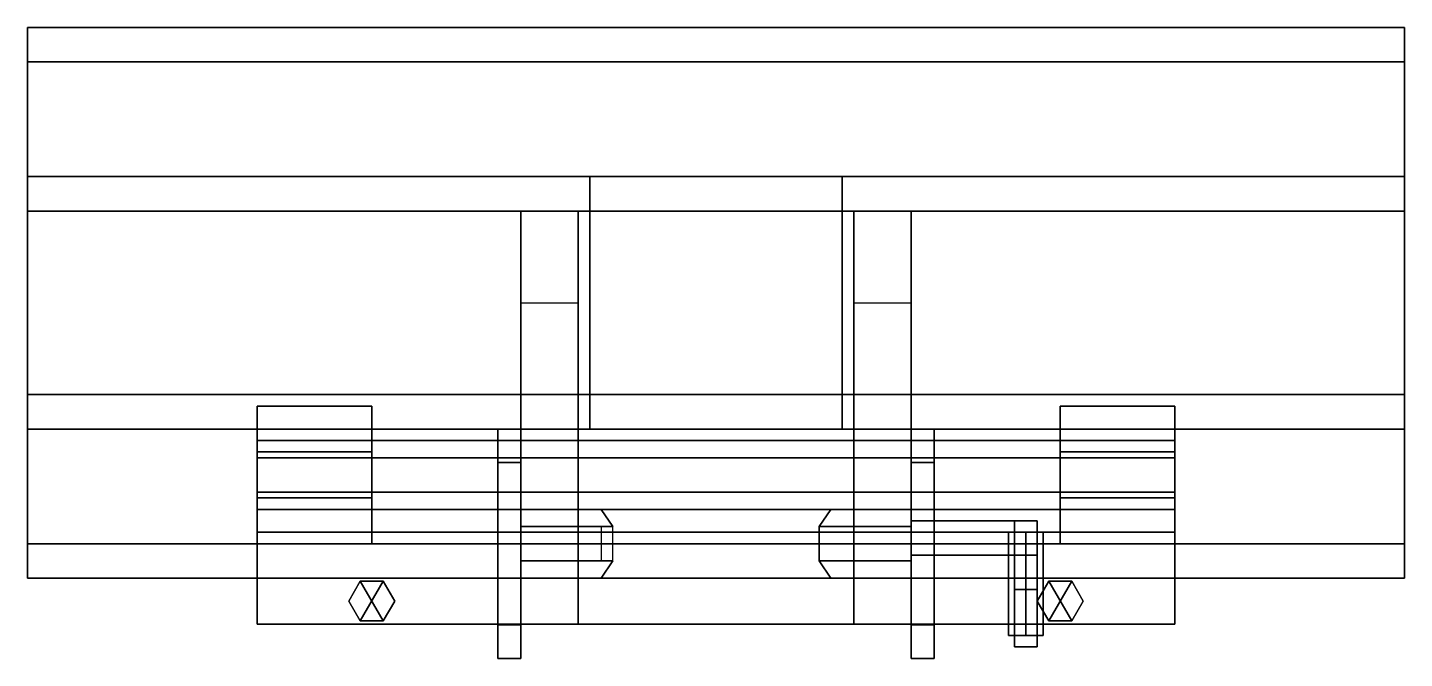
# Model space of a CAD drawing. Extents: x -0.6 to 0.6, y -0.16 to 0.39.
import ezdxf

# ---------------------------------------------------------------- set-up
doc = ezdxf.new("R2010")
doc.units = 0
doc.layers.add('CARRIAGE', color=7, linetype='CONTINUOUS')

msp = doc.modelspace()

# ---------------------------------------------------------------- linework, layer by layer
at = {"layer": 'CARRIAGE'}
for points in [[(-0.6, 0.39, 0.3), (-0.6, 0.36, 0.3), (-0.6, 0.23, 0.59), (-0.6, 0.26, 0.59)], [(0.6, 0.26, 0.59), (0.6, 0.39, 0.3), (-0.6, 0.39, 0.3), (-0.6, 0.26, 0.59)], [(0.6, 0.39, 0.3), (0.6, 0.36, 0.3), (-0.6, 0.36, 0.3), (-0.6, 0.39, 0.3)], [(0.6, 0.23, 0.59), (0.6, 0.36, 0.3), (0.6, 0.39, 0.3), (0.6, 0.26, 0.59)], [(-0.6, 0.23, 0.59), (-0.6, 0.36, 0.3), (0.6, 0.36, 0.3), (0.6, 0.23, 0.59)], [(-0.6, 0.26, 0.59), (-0.6, 0.23, 0.59), (-0.6, 0.04, 1.01), (-0.6, 0.07, 1.01)], [(-0.11, 0.07, 1.01), (-0.11, 0.26, 0.59), (-0.6, 0.26, 0.59), (-0.6, 0.07, 1.01)], [(-0.11, 0.04, 1.01), (-0.11, 0.23, 0.59), (-0.11, 0.26, 0.59), (-0.11, 0.07, 1.01)], [(-0.11, 0.26, 0.59), (-0.11, 0.23, 0.59), (0.11, 0.23, 0.59), (0.11, 0.26, 0.59)], [(0.6, 0.07, 1.01), (0.6, 0.26, 0.59), (0.11, 0.26, 0.59), (0.11, 0.07, 1.01)], [(0.11, 0.26, 0.59), (0.11, 0.23, 0.59), (0.11, 0.04, 1.01), (0.11, 0.07, 1.01)], [(0.6, 0.04, 1.01), (0.6, 0.23, 0.59), (0.6, 0.26, 0.59), (0.6, 0.07, 1.01)], [(-0.6, 0.04, 1.01), (-0.6, 0.23, 0.59), (-0.11, 0.23, 0.59), (-0.11, 0.04, 1.01)], [(-0.17, 0.23, 0.59), (-0.17, 0.03, 0.56), (-0.17, -0.03, 0.8), (-0.17, 0.15, 0.77)], [(-0.12, 0.15, 0.77), (-0.12, 0.23, 0.59), (-0.17, 0.23, 0.59), (-0.17, 0.15, 0.77)], [(-0.12, 0.03, 0.56), (-0.17, 0.03, 0.56), (-0.17, 0.23, 0.59), (-0.12, 0.23, 0.59)], [(-0.12, -0.03, 0.8), (-0.12, 0.03, 0.56), (-0.12, 0.23, 0.59), (-0.12, 0.15, 0.77)], [(0.11, 0.04, 1.01), (0.11, 0.23, 0.59), (0.6, 0.23, 0.59), (0.6, 0.04, 1.01)], [(0.17, 0.15, 0.77), (0.17, 0.23, 0.59), (0.12, 0.23, 0.59), (0.12, 0.15, 0.77)], [(0.12, 0.23, 0.59), (0.12, 0.03, 0.56), (0.12, -0.03, 0.8), (0.12, 0.15, 0.77)], [(0.17, 0.03, 0.56), (0.12, 0.03, 0.56), (0.12, 0.23, 0.59), (0.17, 0.23, 0.59)], [(0.17, -0.03, 0.8), (0.17, 0.03, 0.56), (0.17, 0.23, 0.59), (0.17, 0.15, 0.77)], [(-0.6, 0.07, 1.01), (-0.6, 0.04, 1.01), (-0.6, -0.09, 1.3), (-0.6, -0.06, 1.3)], [(0.6, -0.06, 1.3), (0.6, 0.07, 1.01), (-0.6, 0.07, 1.01), (-0.6, -0.06, 1.3)], [(-0.3, 0.03, 0.552), (-0.3, 0.06, 0.5), (-0.4, 0.06, 0.5), (-0.4, 0.03, 0.552)], [(-0.3, 0.06, 0.5), (-0.3, 0.03, 0.448), (-0.4, 0.03, 0.448), (-0.4, 0.06, 0.5)], [(-0.4, -0.03, 0.552), (-0.4, 0.03, 0.552), (-0.4, 0.06, 0.5), (-0.4, -0.06, 0.5)], [(-0.4, -0.06, 0.5), (-0.4, 0.06, 0.5), (-0.4, 0.03, 0.448), (-0.4, -0.03, 0.448)], [(-0.3, -0.06, 0.5), (-0.3, 0.06, 0.5), (-0.3, 0.03, 0.552), (-0.3, -0.03, 0.552)], [(-0.3, -0.03, 0.448), (-0.3, 0.03, 0.448), (-0.3, 0.06, 0.5), (-0.3, -0.06, 0.5)], [(0.11, 0.07, 1.01), (0.11, 0.04, 1.01), (-0.11, 0.04, 1.01), (-0.11, 0.07, 1.01)], [(0.3, -0.03, 0.552), (0.3, 0.03, 0.552), (0.3, 0.06, 0.5), (0.3, -0.06, 0.5)], [(0.4, 0.03, 0.552), (0.4, 0.06, 0.5), (0.3, 0.06, 0.5), (0.3, 0.03, 0.552)], [(0.3, -0.06, 0.5), (0.3, 0.06, 0.5), (0.3, 0.03, 0.448), (0.3, -0.03, 0.448)], [(0.4, 0.06, 0.5), (0.4, 0.03, 0.448), (0.3, 0.03, 0.448), (0.3, 0.06, 0.5)], [(0.4, -0.06, 0.5), (0.4, 0.06, 0.5), (0.4, 0.03, 0.552), (0.4, -0.03, 0.552)], [(0.4, -0.03, 0.448), (0.4, 0.03, 0.448), (0.4, 0.06, 0.5), (0.4, -0.06, 0.5)], [(0.6, -0.09, 1.3), (0.6, 0.04, 1.01), (0.6, 0.07, 1.01), (0.6, -0.06, 1.3)], [(-0.6, -0.09, 1.3), (-0.6, 0.04, 1.01), (0.6, 0.04, 1.01), (0.6, -0.09, 1.3)], [(-0.19, -0.1307, 0.8707), (-0.19, 0.04, 0.8), (-0.19, 0.0107, 0.7293), (-0.19, -0.16, 0.8)], [(-0.17, 0.04, 0.8), (-0.17, 0.0107, 0.7293), (-0.19, 0.0107, 0.7293), (-0.19, 0.04, 0.8)], [(-0.19, -0.06, 0.9), (-0.19, 0.0107, 0.8707), (-0.19, 0.04, 0.8), (-0.19, -0.1307, 0.8707)], [(-0.17, 0.0107, 0.8707), (-0.17, 0.04, 0.8), (-0.19, 0.04, 0.8), (-0.19, 0.0107, 0.8707)], [(-0.17, -0.16, 0.8), (-0.17, 0.0107, 0.7293), (-0.17, 0.04, 0.8), (-0.17, -0.1307, 0.8707)], [(-0.17, -0.1307, 0.8707), (-0.17, 0.04, 0.8), (-0.17, 0.0107, 0.8707), (-0.17, -0.06, 0.9)], [(0.19, 0.0107, 0.8707), (0.19, 0.04, 0.8), (0.17, 0.04, 0.8), (0.17, 0.0107, 0.8707)], [(0.19, 0.04, 0.8), (0.19, 0.0107, 0.7293), (0.17, 0.0107, 0.7293), (0.17, 0.04, 0.8)], [(0.17, -0.06, 0.9), (0.17, 0.0107, 0.8707), (0.17, 0.04, 0.8), (0.17, -0.1307, 0.8707)], [(0.17, -0.1307, 0.8707), (0.17, 0.04, 0.8), (0.17, 0.0107, 0.7293), (0.17, -0.16, 0.8)], [(0.19, -0.1307, 0.8707), (0.19, 0.04, 0.8), (0.19, 0.0107, 0.8707), (0.19, -0.06, 0.9)], [(0.19, -0.16, 0.8), (0.19, 0.0107, 0.7293), (0.19, 0.04, 0.8), (0.19, -0.1307, 0.8707)], [(-0.3, -0.03, 0.552), (-0.3, 0.03, 0.552), (-0.4, 0.03, 0.552), (-0.4, -0.03, 0.552)], [(-0.3, 0.03, 0.448), (-0.3, 0.02, 0.448), (-0.4, 0.02, 0.448), (-0.4, 0.03, 0.448)], [(0.4, 0.015, 0.386), (0.4, 0.03, 0.36), (-0.4, 0.03, 0.36), (-0.4, 0.015, 0.386)], [(0.4, 0.03, 0.36), (0.4, 0.015, 0.334), (-0.4, 0.015, 0.334), (-0.4, 0.03, 0.36)], [(-0.4, 0.03, 0.36), (-0.4, -0.03, 0.36), (-0.4, -0.02, 0.3773), (-0.4, 0.02, 0.3773)], [(-0.4, 0.015, 0.334), (-0.4, -0.015, 0.334), (-0.4, -0.03, 0.36), (-0.4, 0.03, 0.36)], [(-0.17, 0.03, 0.56), (-0.17, -0.13, 0.56), (-0.17, -0.13, 0.8), (-0.17, -0.03, 0.8)], [(-0.17, 0.03, 0.56), (0.17, 0.03, 0.56), (0.17, 0.03, 0.54), (-0.17, 0.03, 0.54)], [(0.17, 0.03, 0.54), (0.17, -0.05, 0.54), (-0.17, -0.05, 0.54), (-0.17, 0.03, 0.54)], [(-0.17, 0.03, 0.54), (-0.17, -0.05, 0.54), (-0.17, -0.05, 0.56), (-0.17, 0.03, 0.56)], [(-0.12, -0.13, 0.8), (-0.12, -0.13, 0.56), (-0.12, 0.03, 0.56), (-0.12, -0.03, 0.8)], [(-0.12, -0.05, 0.56), (0.12, -0.05, 0.56), (0.12, 0.03, 0.56), (-0.12, 0.03, 0.56)], [(0.12, 0.03, 0.56), (0.12, -0.13, 0.56), (0.12, -0.13, 0.8), (0.12, -0.03, 0.8)], [(0.17, -0.13, 0.8), (0.17, -0.13, 0.56), (0.17, 0.03, 0.56), (0.17, -0.03, 0.8)], [(0.17, 0.03, 0.56), (0.17, -0.05, 0.56), (0.17, -0.05, 0.54), (0.17, 0.03, 0.54)], [(0.4, 0.03, 0.448), (0.4, 0.02, 0.448), (0.3, 0.02, 0.448), (0.3, 0.03, 0.448)], [(0.4, -0.03, 0.552), (0.4, 0.03, 0.552), (0.3, 0.03, 0.552), (0.3, -0.03, 0.552)], [(0.4, -0.02, 0.3773), (0.4, -0.03, 0.36), (0.4, 0.03, 0.36), (0.4, 0.02, 0.3773)], [(0.4, -0.03, 0.36), (0.4, -0.015, 0.334), (0.4, 0.015, 0.334), (0.4, 0.03, 0.36)], [(-0.3, 0.02, 0.448), (-0.3, 0.02, 0.3773), (-0.4, 0.02, 0.3773), (-0.4, 0.02, 0.448)], [(-0.4, 0.02, 0.3773), (-0.4, -0.02, 0.3773), (-0.4, -0.02, 0.448), (-0.4, 0.02, 0.448)], [(0.4, -0.015, 0.386), (0.4, 0.015, 0.386), (-0.4, 0.015, 0.386), (-0.4, -0.015, 0.386)], [(0.4, 0.015, 0.334), (0.4, -0.015, 0.334), (-0.4, -0.015, 0.334), (-0.4, 0.015, 0.334)], [(-0.3, -0.02, 0.448), (-0.3, -0.02, 0.3773), (-0.3, 0.02, 0.3773), (-0.3, 0.02, 0.448)], [(0.4, 0.02, 0.448), (0.4, 0.02, 0.3773), (0.3, 0.02, 0.3773), (0.3, 0.02, 0.448)], [(0.3, 0.02, 0.3773), (0.3, -0.02, 0.3773), (0.3, -0.02, 0.448), (0.3, 0.02, 0.448)], [(0.4, -0.02, 0.448), (0.4, -0.02, 0.3773), (0.4, 0.02, 0.3773), (0.4, 0.02, 0.448)], [(-0.19, -0.16, 0.8), (-0.19, 0.0107, 0.7293), (-0.19, -0.06, 0.7), (-0.19, -0.1307, 0.7293)], [(-0.17, 0.0107, 0.7293), (-0.17, -0.06, 0.7), (-0.19, -0.06, 0.7), (-0.19, 0.0107, 0.7293)], [(-0.17, -0.06, 0.9), (-0.17, 0.0107, 0.8707), (-0.19, 0.0107, 0.8707), (-0.19, -0.06, 0.9)], [(-0.17, -0.1307, 0.7293), (-0.17, -0.06, 0.7), (-0.17, 0.0107, 0.7293), (-0.17, -0.16, 0.8)], [(0.19, -0.06, 0.9), (0.19, 0.0107, 0.8707), (0.17, 0.0107, 0.8707), (0.17, -0.06, 0.9)], [(0.19, 0.0107, 0.7293), (0.19, -0.06, 0.7), (0.17, -0.06, 0.7), (0.17, 0.0107, 0.7293)], [(0.17, -0.16, 0.8), (0.17, 0.0107, 0.7293), (0.17, -0.06, 0.7), (0.17, -0.1307, 0.7293)], [(0.19, -0.1307, 0.7293), (0.19, -0.06, 0.7), (0.19, 0.0107, 0.7293), (0.19, -0.16, 0.8)], [(0.4, -0.03, 0.36), (0.4, -0.015, 0.386), (-0.4, -0.015, 0.386), (-0.4, -0.03, 0.36)], [(0.4, -0.015, 0.334), (0.4, -0.03, 0.36), (-0.4, -0.03, 0.36), (-0.4, -0.015, 0.334)], [(-0.4, -0.02, 0.448), (-0.4, -0.02, 0.3773), (-0.3, -0.02, 0.3773), (-0.3, -0.02, 0.448)], [(-0.3, -0.03, 0.448), (-0.3, -0.02, 0.448), (-0.4, -0.02, 0.448), (-0.4, -0.03, 0.448)], [(0.3, -0.02, 0.448), (0.3, -0.02, 0.3773), (0.4, -0.02, 0.3773), (0.4, -0.02, 0.448)], [(0.4, -0.03, 0.448), (0.4, -0.02, 0.448), (0.3, -0.02, 0.448), (0.3, -0.03, 0.448)], [(-0.3, -0.06, 0.5), (-0.3, -0.03, 0.552), (-0.4, -0.03, 0.552), (-0.4, -0.06, 0.5)], [(-0.3, -0.03, 0.448), (-0.3, -0.06, 0.5), (-0.4, -0.06, 0.5), (-0.4, -0.03, 0.448)], [(-0.17, -0.03, 0.8), (-0.17, -0.13, 0.8), (-0.12, -0.13, 0.8), (-0.12, -0.03, 0.8)], [(-0.09, -0.045, 0.826), (-0.1, -0.03, 0.8), (-0.17, -0.03, 0.8), (-0.17, -0.045, 0.826)], [(-0.1, -0.03, 0.8), (-0.09, -0.045, 0.774), (-0.12, -0.045, 0.774), (-0.12, -0.03, 0.8)], [(0.17, -0.045, 0.826), (0.17, -0.03, 0.8), (0.1, -0.03, 0.8), (0.09, -0.045, 0.826)], [(0.12, -0.03, 0.8), (0.12, -0.045, 0.774), (0.09, -0.045, 0.774), (0.1, -0.03, 0.8)], [(0.12, -0.03, 0.8), (0.12, -0.13, 0.8), (0.17, -0.13, 0.8), (0.17, -0.03, 0.8)], [(0.4, -0.06, 0.5), (0.4, -0.03, 0.552), (0.3, -0.03, 0.552), (0.3, -0.06, 0.5)], [(0.4, -0.03, 0.448), (0.4, -0.06, 0.5), (0.3, -0.06, 0.5), (0.3, -0.03, 0.448)], [(-0.09, -0.075, 0.826), (-0.09, -0.045, 0.826), (-0.17, -0.045, 0.826), (-0.17, -0.075, 0.826)], [(-0.1, -0.045, 0.774), (-0.1, -0.075, 0.774), (-0.12, -0.075, 0.774), (-0.12, -0.045, 0.774)], [(0.17, -0.075, 0.826), (0.17, -0.045, 0.826), (0.09, -0.045, 0.826), (0.09, -0.075, 0.826)], [(0.12, -0.045, 0.774), (0.12, -0.075, 0.774), (0.09, -0.075, 0.774), (0.09, -0.045, 0.774)], [(0.17, -0.07, 0.69), (0.26, -0.07, 0.69), (0.26, -0.04, 0.69), (0.17, -0.04, 0.69)], [(0.17, -0.04, 0.69), (0.26, -0.04, 0.69), (0.28, -0.04, 0.67), (0.17, -0.04, 0.67)], [(0.28, -0.04, 0.67), (0.28, -0.07, 0.67), (0.17, -0.07, 0.67), (0.17, -0.04, 0.67)], [(0.26, -0.04, 0.69), (0.26, -0.07, 0.69), (0.26, -0.07, 1.14), (0.26, -0.04, 1.14)], [(0.28, -0.04, 1.14), (0.28, -0.04, 0.67), (0.26, -0.04, 0.69), (0.26, -0.04, 1.14)], [(0.26, -0.04, 1.14), (0.26, -0.15, 1.14), (0.28, -0.15, 1.14), (0.28, -0.04, 1.14)], [(0.28, -0.07, 1.14), (0.28, -0.07, 0.67), (0.28, -0.04, 0.67), (0.28, -0.04, 1.14)], [(-0.6, -0.06, 1.3), (-0.6, -0.09, 1.3), (0.6, -0.09, 1.3), (0.6, -0.06, 1.3)], [(-0.4, -0.05, 0.5), (-0.4, -0.13, 0.5), (-0.4, -0.13, 0.56), (-0.4, -0.05, 0.56)], [(-0.4, -0.05, 0.56), (-0.4, -0.13, 0.56), (0.4, -0.13, 0.56), (0.4, -0.05, 0.56)], [(0.4, -0.05, 0.56), (0.4, -0.05, 0.5), (-0.4, -0.05, 0.5), (-0.4, -0.05, 0.56)], [(0.4, -0.05, 0.5), (0.4, -0.13, 0.5), (-0.4, -0.13, 0.5), (-0.4, -0.05, 0.5)], [(-0.17, -0.06, 0.7), (-0.17, -0.1307, 0.7293), (-0.19, -0.1307, 0.7293), (-0.19, -0.06, 0.7)], [(-0.17, -0.1307, 0.8707), (-0.17, -0.06, 0.9), (-0.19, -0.06, 0.9), (-0.19, -0.1307, 0.8707)], [(0.19, -0.1307, 0.8707), (0.19, -0.06, 0.9), (0.17, -0.06, 0.9), (0.17, -0.1307, 0.8707)], [(0.19, -0.06, 0.7), (0.19, -0.1307, 0.7293), (0.17, -0.1307, 0.7293), (0.17, -0.06, 0.7)], [(0.27, -0.05, 1.175), (0.255, -0.05, 1.16), (0.255, -0.14, 1.16), (0.27, -0.14, 1.175)], [(0.255, -0.05, 1.16), (0.27, -0.05, 1.145), (0.27, -0.14, 1.145), (0.255, -0.14, 1.16)], [(0.285, -0.05, 1.16), (0.27, -0.05, 1.145), (0.255, -0.05, 1.16), (0.27, -0.05, 1.175)], [(0.285, -0.05, 1.16), (0.27, -0.05, 1.175), (0.27, -0.14, 1.175), (0.285, -0.14, 1.16)], [(0.27, -0.05, 1.145), (0.285, -0.05, 1.16), (0.285, -0.14, 1.16), (0.27, -0.14, 1.145)], [(0.4, -0.13, 0.56), (0.4, -0.13, 0.5), (0.4, -0.05, 0.5), (0.4, -0.05, 0.56)], [(0.17, -0.07, 0.67), (0.28, -0.07, 0.67), (0.26, -0.07, 0.69), (0.17, -0.07, 0.69)], [(0.26, -0.07, 1.12), (0.26, -0.07, 0.69), (0.28, -0.07, 0.67), (0.28, -0.07, 1.12)], [(0.26, -0.07, 1.09), (0.26, -0.13, 1.09), (0.28, -0.13, 1.09), (0.28, -0.07, 1.09)], [(0.26, -0.07, 1.08), (0.26, -0.1, 1.08), (0.26, -0.1, 1.09), (0.26, -0.07, 1.09)], [(0.28, -0.07, 1.08), (0.28, -0.1, 1.08), (0.26, -0.1, 1.08), (0.26, -0.07, 1.08)], [(0.26, -0.07, 1.03), (0.26, -0.1, 1.03), (0.26, -0.1, 1.05), (0.26, -0.07, 1.05)], [(0.26, -0.07, 1.05), (0.26, -0.1, 1.05), (0.28, -0.1, 1.05), (0.28, -0.07, 1.05)], [(0.28, -0.07, 1.03), (0.28, -0.1, 1.03), (0.26, -0.1, 1.03), (0.26, -0.07, 1.03)], [(0.26, -0.07, 1.12), (0.26, -0.13, 1.12), (0.26, -0.13, 1.14), (0.26, -0.07, 1.14)], [(0.28, -0.07, 1.12), (0.28, -0.13, 1.12), (0.26, -0.13, 1.12), (0.26, -0.07, 1.12)], [(0.28, -0.1, 1.09), (0.28, -0.1, 1.08), (0.28, -0.07, 1.08), (0.28, -0.07, 1.09)], [(0.28, -0.1, 1.05), (0.28, -0.1, 1.03), (0.28, -0.07, 1.03), (0.28, -0.07, 1.05)], [(0.28, -0.13, 1.14), (0.28, -0.13, 1.12), (0.28, -0.07, 1.12), (0.28, -0.07, 1.14)], [(-0.1, -0.09, 0.8), (-0.09, -0.075, 0.826), (-0.17, -0.075, 0.826), (-0.17, -0.09, 0.8)], [(-0.09, -0.075, 0.774), (-0.1, -0.09, 0.8), (-0.12, -0.09, 0.8), (-0.12, -0.075, 0.774)], [(0.17, -0.09, 0.8), (0.17, -0.075, 0.826), (0.09, -0.075, 0.826), (0.1, -0.09, 0.8)], [(0.12, -0.075, 0.774), (0.12, -0.09, 0.8), (0.1, -0.09, 0.8), (0.09, -0.075, 0.774)], [(-0.31, -0.0927, 0.56), (-0.32, -0.11, 0.56), (-0.32, -0.11, 0.62), (-0.31, -0.0927, 0.62)], [(-0.31, -0.0927, 0.62), (-0.32, -0.11, 0.62), (-0.31, -0.1273, 0.62), (-0.29, -0.0927, 0.62)], [(-0.32, -0.11, 0.5), (-0.31, -0.0927, 0.5), (-0.31, -0.0927, 0.44), (-0.32, -0.11, 0.44)], [(-0.31, -0.1273, 0.44), (-0.32, -0.11, 0.44), (-0.31, -0.0927, 0.44), (-0.29, -0.1273, 0.44)], [(-0.29, -0.0927, 0.56), (-0.31, -0.0927, 0.56), (-0.31, -0.0927, 0.62), (-0.29, -0.0927, 0.62)], [(-0.29, -0.0927, 0.62), (-0.31, -0.1273, 0.62), (-0.29, -0.1273, 0.62), (-0.28, -0.11, 0.62)], [(-0.31, -0.0927, 0.5), (-0.29, -0.0927, 0.5), (-0.29, -0.0927, 0.44), (-0.31, -0.0927, 0.44)], [(-0.29, -0.1273, 0.44), (-0.31, -0.0927, 0.44), (-0.29, -0.0927, 0.44), (-0.28, -0.11, 0.44)], [(-0.28, -0.11, 0.56), (-0.29, -0.0927, 0.56), (-0.29, -0.0927, 0.62), (-0.28, -0.11, 0.62)], [(-0.29, -0.0927, 0.5), (-0.28, -0.11, 0.5), (-0.28, -0.11, 0.44), (-0.29, -0.0927, 0.44)], [(0.29, -0.0927, 0.56), (0.28, -0.11, 0.56), (0.28, -0.11, 0.62), (0.29, -0.0927, 0.62)], [(0.28, -0.11, 0.5), (0.29, -0.0927, 0.5), (0.29, -0.0927, 0.44), (0.28, -0.11, 0.44)], [(0.29, -0.1273, 0.44), (0.28, -0.11, 0.44), (0.29, -0.0927, 0.44), (0.31, -0.1273, 0.44)], [(0.29, -0.0927, 0.62), (0.28, -0.11, 0.62), (0.29, -0.1273, 0.62), (0.31, -0.0927, 0.62)], [(0.31, -0.0927, 0.56), (0.29, -0.0927, 0.56), (0.29, -0.0927, 0.62), (0.31, -0.0927, 0.62)], [(0.29, -0.0927, 0.5), (0.31, -0.0927, 0.5), (0.31, -0.0927, 0.44), (0.29, -0.0927, 0.44)], [(0.31, -0.1273, 0.44), (0.29, -0.0927, 0.44), (0.31, -0.0927, 0.44), (0.32, -0.11, 0.44)], [(0.31, -0.0927, 0.62), (0.29, -0.1273, 0.62), (0.31, -0.1273, 0.62), (0.32, -0.11, 0.62)], [(0.32, -0.11, 0.56), (0.31, -0.0927, 0.56), (0.31, -0.0927, 0.62), (0.32, -0.11, 0.62)], [(0.31, -0.0927, 0.5), (0.32, -0.11, 0.5), (0.32, -0.11, 0.44), (0.31, -0.0927, 0.44)], [(0.28, -0.1, 1.09), (0.28, -0.1, 0.95), (0.26, -0.1, 0.95), (0.26, -0.1, 1.09)], [(0.26, -0.1, 0.95), (0.26, -0.13, 0.95), (0.26, -0.13, 1.09), (0.26, -0.1, 1.09)], [(0.28, -0.1, 0.95), (0.28, -0.13, 0.95), (0.26, -0.13, 0.95), (0.26, -0.1, 0.95)], [(0.28, -0.13, 1.09), (0.28, -0.13, 0.95), (0.28, -0.1, 0.95), (0.28, -0.1, 1.09)], [(-0.32, -0.11, 0.56), (-0.31, -0.1273, 0.56), (-0.31, -0.1273, 0.62), (-0.32, -0.11, 0.62)], [(-0.31, -0.1273, 0.5), (-0.32, -0.11, 0.5), (-0.32, -0.11, 0.44), (-0.31, -0.1273, 0.44)], [(-0.29, -0.1273, 0.56), (-0.28, -0.11, 0.56), (-0.28, -0.11, 0.62), (-0.29, -0.1273, 0.62)], [(-0.28, -0.11, 0.5), (-0.29, -0.1273, 0.5), (-0.29, -0.1273, 0.44), (-0.28, -0.11, 0.44)], [(0.28, -0.11, 0.56), (0.29, -0.1273, 0.56), (0.29, -0.1273, 0.62), (0.28, -0.11, 0.62)], [(0.29, -0.1273, 0.5), (0.28, -0.11, 0.5), (0.28, -0.11, 0.44), (0.29, -0.1273, 0.44)], [(0.31, -0.1273, 0.56), (0.32, -0.11, 0.56), (0.32, -0.11, 0.62), (0.31, -0.1273, 0.62)], [(0.32, -0.11, 0.5), (0.31, -0.1273, 0.5), (0.31, -0.1273, 0.44), (0.32, -0.11, 0.44)], [(-0.4, -0.13, 0.56), (-0.4, -0.13, 0.5), (0.4, -0.13, 0.5), (0.4, -0.13, 0.56)], [(-0.31, -0.1273, 0.56), (-0.29, -0.1273, 0.56), (-0.29, -0.1273, 0.62), (-0.31, -0.1273, 0.62)], [(-0.29, -0.1273, 0.5), (-0.31, -0.1273, 0.5), (-0.31, -0.1273, 0.44), (-0.29, -0.1273, 0.44)], [(-0.17, -0.1307, 0.7293), (-0.17, -0.16, 0.8), (-0.19, -0.16, 0.8), (-0.19, -0.1307, 0.7293)], [(-0.17, -0.16, 0.8), (-0.17, -0.1307, 0.8707), (-0.19, -0.1307, 0.8707), (-0.19, -0.16, 0.8)], [(-0.17, -0.13, 0.8), (-0.17, -0.13, 0.56), (-0.12, -0.13, 0.56), (-0.12, -0.13, 0.8)], [(0.12, -0.13, 0.8), (0.12, -0.13, 0.56), (0.17, -0.13, 0.56), (0.17, -0.13, 0.8)], [(0.19, -0.16, 0.8), (0.19, -0.1307, 0.8707), (0.17, -0.1307, 0.8707), (0.17, -0.16, 0.8)], [(0.19, -0.1307, 0.7293), (0.19, -0.16, 0.8), (0.17, -0.16, 0.8), (0.17, -0.1307, 0.7293)], [(0.26, -0.13, 1.03), (0.26, -0.13, 0.95), (0.28, -0.13, 0.95), (0.28, -0.13, 1.03)], [(0.26, -0.13, 1.03), (0.26, -0.15, 1.03), (0.26, -0.15, 1.14), (0.26, -0.13, 1.14)], [(0.28, -0.13, 1.12), (0.28, -0.13, 1.09), (0.26, -0.13, 1.09), (0.26, -0.13, 1.12)], [(0.28, -0.13, 1.03), (0.28, -0.15, 1.03), (0.26, -0.15, 1.03), (0.26, -0.13, 1.03)], [(0.28, -0.15, 1.14), (0.28, -0.15, 1.03), (0.28, -0.13, 1.03), (0.28, -0.13, 1.14)], [(0.29, -0.1273, 0.56), (0.31, -0.1273, 0.56), (0.31, -0.1273, 0.62), (0.29, -0.1273, 0.62)], [(0.31, -0.1273, 0.5), (0.29, -0.1273, 0.5), (0.29, -0.1273, 0.44), (0.31, -0.1273, 0.44)], [(0.27, -0.14, 1.175), (0.255, -0.14, 1.16), (0.27, -0.14, 1.145), (0.285, -0.14, 1.16)], [(0.26, -0.15, 1.14), (0.26, -0.15, 1.03), (0.28, -0.15, 1.03), (0.28, -0.15, 1.14)]]:
    msp.add_3dface(points, dxfattribs=at)

doc.saveas('drawing.dxf')
